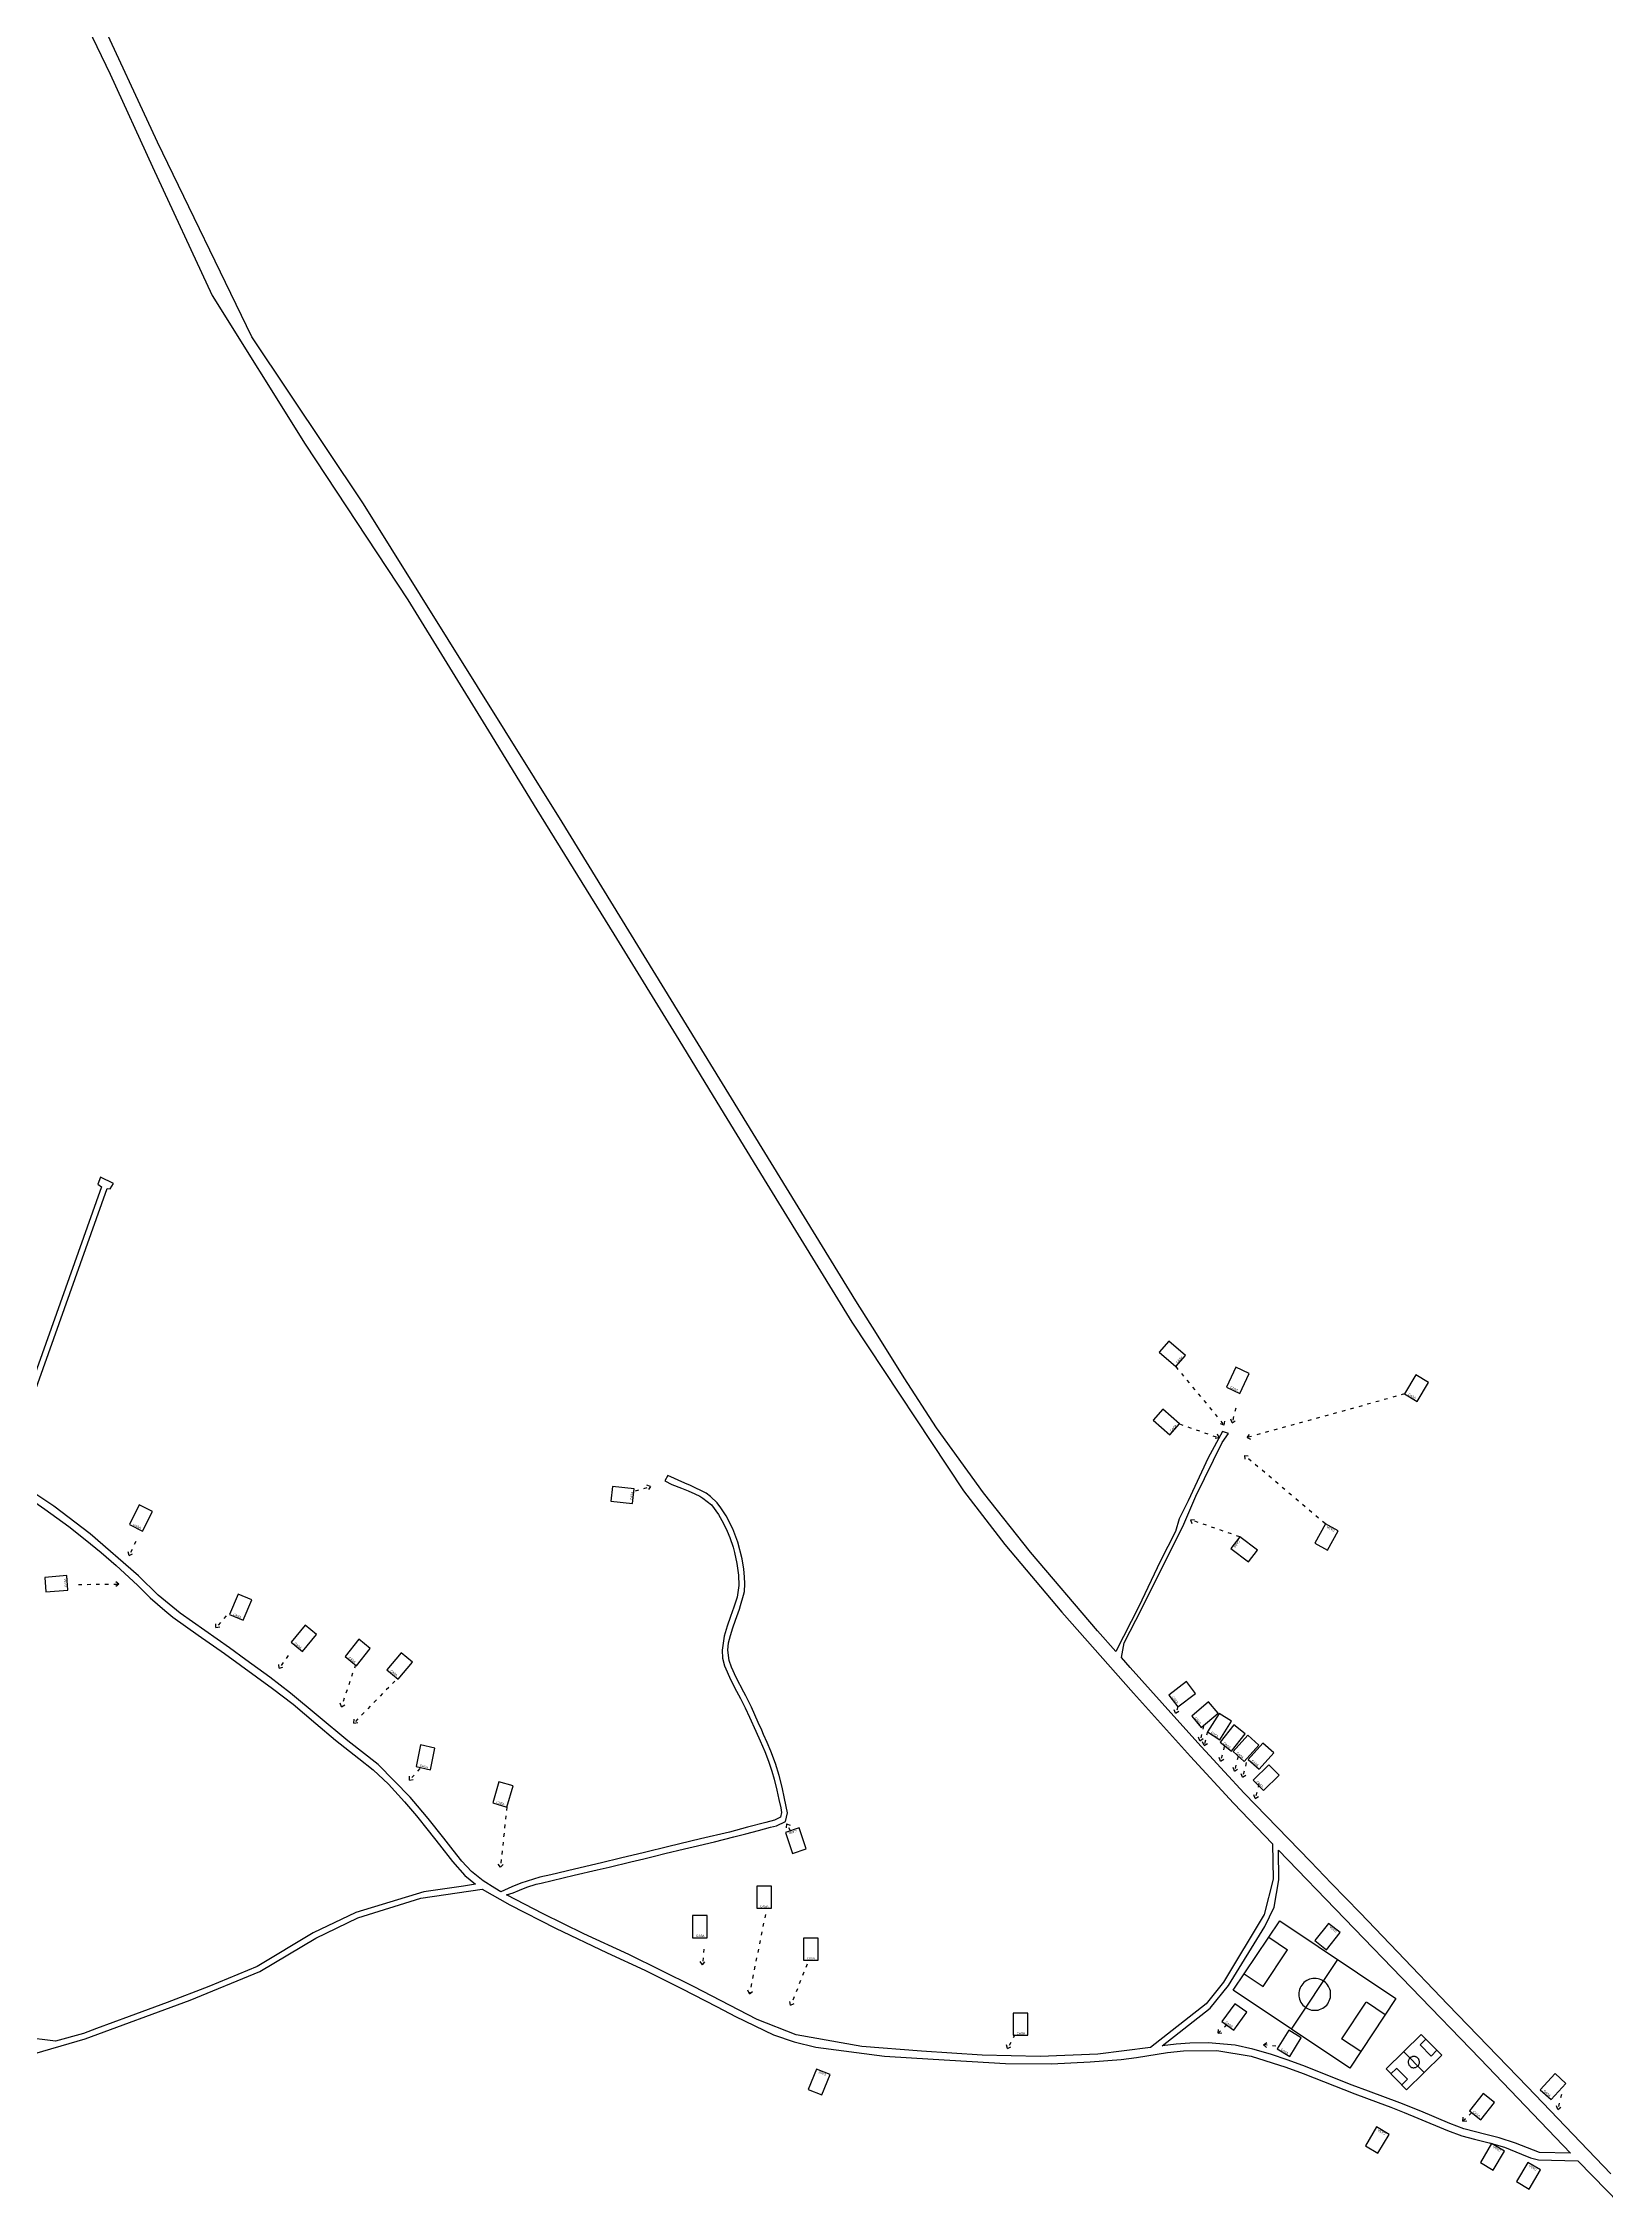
# Model space of a CAD drawing. Extents: x 714896 to 749292, y 8417558 to 8447149.
# Drawn here: x 729934 to 730998, y 8438561 to 8440026 of the extents above; entities that cross this region are included whole.
import ezdxf
from ezdxf.enums import TextEntityAlignment as Align

# ---------------------------------------------------------------- set-up
doc = ezdxf.new("R2010")
doc.units = 0
doc.header["$MEASUREMENT"] = 0
doc.linetypes.add('ACAD_ISO03W100', pattern=[30, 12, -18])
for name, color, linetype in [('LOTE', 7, 'CONTINUOUS'), ('NUM-PORTA', 7, 'CONTINUOUS'), ('QUADRA', 6, 'CONTINUOUS')]:
    doc.layers.add(name, color=color, linetype=linetype)

msp = doc.modelspace()

# ---------------------------------------------------------------- linework, layer by layer
at = {"layer": 'LOTE'}
for p, q in [((730700.4, 8439143), (730693.8, 8439135.5)), ((730711.6, 8439133.1), (730700.4, 8439143)), ((730693.8, 8439135.5), (730705, 8439125.6)), ((730705, 8439125.6), (730711.6, 8439133.1)), ((730745.9, 8439125.2), (730739.5, 8439111.7)), ((730754.9, 8439121), (730745.9, 8439125.2)), ((730748.6, 8439107.4), (730754.9, 8439121)), ((730868.4, 8439119.9), (730860.7, 8439107)), ((730877, 8439114.7), (730868.4, 8439119.9)), ((730869.3, 8439101.8), (730877, 8439114.7)), ((730739.5, 8439111.7), (730748.6, 8439107.4)), ((730860.7, 8439107), (730869.3, 8439101.8)), ((730696.3, 8439096.6), (730689.7, 8439089.1)), ((730689.7, 8439089.1), (730700.9, 8439079.1)), ((730707.6, 8439086.6), (730696.3, 8439096.6)), ((730700.9, 8439079.1), (730707.6, 8439086.6)), ((730321.7, 8439044.1), (730320.6, 8439034.1)), ((730336.6, 8439042.4), (730321.7, 8439044.1)), ((730335.5, 8439032.4), (730336.6, 8439042.4)), ((729999.8, 8439031.6), (729993.1, 8439018.2)), ((730008.8, 8439027.1), (729999.8, 8439031.6)), ((730002, 8439013.7), (730008.8, 8439027.1)), ((730320.6, 8439034.1), (730335.5, 8439032.4)), ((729993.1, 8439018.2), (730002, 8439013.7)), ((730806.8, 8439018.7), (730799.6, 8439005.6)), ((730815.6, 8439013.9), (730806.8, 8439018.7)), ((730808.3, 8439000.7), (730815.6, 8439013.9)), ((730748.6, 8439009.8), (730742.6, 8439001.8)), ((730742.6, 8439001.8), (730754.6, 8438992.8)), ((730760.6, 8439000.7), (730748.6, 8439009.8)), ((730754.6, 8438992.8), (730760.6, 8439000.7)), ((730799.6, 8439005.6), (730808.3, 8439000.7)), ((729950.5, 8438983.4), (729935.6, 8438982.2)), ((729935.6, 8438982.2), (729936.3, 8438972.3)), ((729951.3, 8438973.5), (729950.5, 8438983.4)), ((729936.3, 8438972.3), (729951.3, 8438973.5)), ((730067, 8438970.8), (730061.3, 8438956.9)), ((730076.3, 8438966.9), (730067, 8438970.8)), ((730070.5, 8438953.1), (730076.3, 8438966.9)), ((730061.3, 8438956.9), (730070.5, 8438953.1)), ((730112.7, 8438949.6), (730103.1, 8438938.1)), ((730103.1, 8438938.1), (730110.8, 8438931.7)), ((730110.8, 8438931.7), (730120.4, 8438943.3)), ((730120.4, 8438943.3), (730112.7, 8438949.6)), ((730149.1, 8438940.1), (730139.8, 8438928.3)), ((730156.9, 8438933.9), (730149.1, 8438940.1)), ((730139.8, 8438928.3), (730147.6, 8438922.1)), ((730147.6, 8438922.1), (730156.9, 8438933.9)), ((730178, 8438930.9), (730168.3, 8438919.4)), ((730176, 8438913), (730185.7, 8438924.5)), ((730185.7, 8438924.5), (730178, 8438930.9)), ((730168.3, 8438919.4), (730176, 8438913)), ((730712.4, 8438911.3), (730700.4, 8438902.2)), ((730718.4, 8438903.3), (730712.4, 8438911.3)), ((730700.4, 8438902.2), (730706.5, 8438894.2)), ((730706.5, 8438894.2), (730718.4, 8438903.3)), ((730727.3, 8438897.5), (730715.9, 8438887.8)), ((730733.8, 8438889.9), (730727.3, 8438897.5)), ((730715.9, 8438887.8), (730722.4, 8438880.2)), ((730722.4, 8438880.2), (730733.8, 8438889.9)), ((730734.5, 8438889.7), (730726.5, 8438877.1)), ((730743, 8438884.4), (730734.5, 8438889.7)), ((730734.9, 8438871.7), (730743, 8438884.4)), ((730744.5, 8438882), (730735.2, 8438870.2)), ((730752.3, 8438875.8), (730744.5, 8438882)), ((730191.2, 8438868.2), (730188.2, 8438853.5)), ((730201, 8438866.1), (730191.2, 8438868.2)), ((730197.9, 8438851.4), (730201, 8438866.1)), ((730726.5, 8438877.1), (730734.9, 8438871.7)), ((730735.2, 8438870.2), (730743, 8438864)), ((730743, 8438864), (730752.3, 8438875.8)), ((730754.1, 8438874.8), (730744.1, 8438863.7)), ((730751.5, 8438857), (730761.6, 8438868.1)), ((730761.6, 8438868.1), (730754.1, 8438874.8)), ((730764.3, 8438869.5), (730754.3, 8438858.4)), ((730771.8, 8438862.8), (730764.3, 8438869.5)), ((730188.2, 8438853.5), (730197.9, 8438851.4)), ((730744.1, 8438863.7), (730751.5, 8438857)), ((730754.3, 8438858.4), (730761.7, 8438851.7)), ((730768.3, 8438854.8), (730757.7, 8438844.3)), ((730761.7, 8438851.7), (730771.8, 8438862.8)), ((730775.3, 8438847.7), (730768.3, 8438854.8)), ((730244.5, 8438843.2), (730240.3, 8438828.8)), ((730254.1, 8438840.4), (730244.5, 8438843.2)), ((730249.9, 8438826), (730254.1, 8438840.4)), ((730757.7, 8438844.3), (730764.7, 8438837.2)), ((730764.7, 8438837.2), (730775.3, 8438847.7)), ((730240.3, 8438828.8), (730249.9, 8438826)), ((730448.8, 8438811.8), (730439.4, 8438808.6)), ((730439.4, 8438808.6), (730444.2, 8438794.4)), ((730453.6, 8438797.6), (730448.8, 8438811.8)), ((730444.2, 8438794.4), (730453.6, 8438797.6)), ((730419.9, 8438772.1), (730419.9, 8438757.1)), ((730429.9, 8438772.1), (730419.9, 8438772.1)), ((730429.9, 8438757.1), (730429.9, 8438772.1)), ((730376.3, 8438752.1), (730376.3, 8438737.1)), ((730386.3, 8438752.1), (730376.3, 8438752.1)), ((730386.3, 8438737.1), (730386.3, 8438752.1)), ((730419.9, 8438757.1), (730429.9, 8438757.1)), ((730744.1, 8438701.5), (730775.8, 8438748.6)), ((730775.8, 8438748.6), (730854.8, 8438695.8)), ((730809, 8438746.8), (730799.7, 8438735.1)), ((730816.9, 8438740.6), (730809, 8438746.8)), ((730376.3, 8438737.1), (730386.3, 8438737.1)), ((730451.7, 8438736.8), (730451.7, 8438721.8)), ((730461.7, 8438736.8), (730451.7, 8438736.8)), ((730461.7, 8438721.8), (730461.7, 8438736.8)), ((730799.7, 8438735.1), (730807.6, 8438728.8)), ((730807.6, 8438728.8), (730816.9, 8438740.6)), ((730451.7, 8438721.8), (730461.7, 8438721.8)), ((730783.8, 8438674.9), (730815.3, 8438722.2)), ((730789.6, 8438702.9), (730789.2, 8438701.9)), ((730790.1, 8438704), (730789.6, 8438702.9)), ((730790.7, 8438704.9), (730790.1, 8438704)), ((730791.4, 8438705.8), (730790.7, 8438704.9)), ((730792.2, 8438706.6), (730791.4, 8438705.8)), ((730793.1, 8438707.3), (730792.2, 8438706.6)), ((730794.1, 8438708), (730793.1, 8438707.3)), ((730795.1, 8438708.5), (730794.1, 8438708)), ((730796.1, 8438708.9), (730795.1, 8438708.5)), ((730797.2, 8438709.2), (730796.1, 8438708.9)), ((730798.3, 8438709.4), (730797.2, 8438709.2)), ((730799.5, 8438709.4), (730798.3, 8438709.4)), ((730800.6, 8438709.4), (730799.5, 8438709.4)), ((730801.8, 8438709.2), (730800.6, 8438709.4)), ((730802.9, 8438708.9), (730801.8, 8438709.2)), ((730803.9, 8438708.5), (730802.9, 8438708.9)), ((730804.9, 8438708), (730803.9, 8438708.5)), ((730805.9, 8438707.4), (730804.9, 8438708)), ((730806.8, 8438706.7), (730805.9, 8438707.4)), ((730807.6, 8438705.9), (730806.8, 8438706.7)), ((730808.3, 8438705), (730807.6, 8438705.9)), ((730808.9, 8438704), (730808.3, 8438705)), ((730809.5, 8438703), (730808.9, 8438704)), ((730809.9, 8438702), (730809.5, 8438703)), ((730745.2, 8438692.2), (730736.4, 8438680.1)), ((730823.5, 8438648.4), (730744.1, 8438701.5)), ((730753.3, 8438686.4), (730745.2, 8438692.2)), ((730788.9, 8438700.8), (730788.7, 8438699.7)), ((730788.7, 8438699.7), (730788.7, 8438698.5)), ((730788.7, 8438698.5), (730788.7, 8438697.4)), ((730788.7, 8438697.4), (730788.9, 8438696.3)), ((730789.2, 8438701.9), (730788.9, 8438700.8)), ((730788.9, 8438696.3), (730789.2, 8438695.2)), ((730789.2, 8438695.2), (730789.6, 8438694.1)), ((730789.6, 8438694.1), (730790.1, 8438693.1)), ((730790.1, 8438693.1), (730790.8, 8438692.1)), ((730790.8, 8438692.1), (730791.5, 8438691.2)), ((730791.5, 8438691.2), (730792.3, 8438690.4)), ((730792.3, 8438690.4), (730793.2, 8438689.7)), ((730793.2, 8438689.7), (730794.1, 8438689.1)), ((730794.1, 8438689.1), (730795.2, 8438688.6)), ((730795.2, 8438688.6), (730796.2, 8438688.2)), ((730796.2, 8438688.2), (730797.3, 8438687.9)), ((730797.3, 8438687.9), (730798.4, 8438687.7)), ((730800.7, 8438687.7), (730801.8, 8438687.9)), ((730801.8, 8438687.9), (730802.9, 8438688.2)), ((730802.9, 8438688.2), (730804, 8438688.6)), ((730804, 8438688.6), (730805, 8438689.2)), ((730805, 8438689.2), (730806, 8438689.8)), ((730806, 8438689.8), (730806.8, 8438690.5)), ((730806.8, 8438690.5), (730807.7, 8438691.3)), ((730807.7, 8438691.3), (730808.4, 8438692.2)), ((730808.4, 8438692.2), (730809, 8438693.2)), ((730809, 8438693.2), (730809.5, 8438694.2)), ((730809.5, 8438694.2), (730809.9, 8438695.2)), ((730810.2, 8438700.9), (730809.9, 8438702)), ((730809.9, 8438695.2), (730810.2, 8438696.3)), ((730810.4, 8438699.7), (730810.2, 8438700.9)), ((730810.2, 8438696.3), (730810.4, 8438697.5)), ((730810.4, 8438698.6), (730810.4, 8438699.7)), ((730810.4, 8438697.5), (730810.4, 8438698.6)), ((730854.8, 8438695.8), (730823.5, 8438648.4)), ((730594.4, 8438685.7), (730594.4, 8438670.7)), ((730604.4, 8438685.7), (730594.4, 8438685.7)), ((730604.4, 8438670.7), (730604.4, 8438685.7)), ((730736.4, 8438680.1), (730744.5, 8438674.2)), ((730744.5, 8438674.2), (730753.3, 8438686.4)), ((730781.9, 8438674.2), (730774.1, 8438661.4)), ((730790.4, 8438669), (730781.9, 8438674.2)), ((730798.4, 8438687.7), (730799.6, 8438687.7)), ((730799.6, 8438687.7), (730800.7, 8438687.7)), ((730594.4, 8438670.7), (730604.4, 8438670.7)), ((730774.1, 8438661.4), (730782.6, 8438656.2)), ((730782.6, 8438656.2), (730790.4, 8438669)), ((730848.1, 8438647.8), (730871.9, 8438671.3)), ((730874, 8438645.4), (730860, 8438659.6)), ((730871.9, 8438671.3), (730886, 8438657.2)), ((730460.5, 8438647.7), (730455, 8438633.8)), ((730469.8, 8438644), (730460.5, 8438647.7)), ((730464.3, 8438630.1), (730469.8, 8438644)), ((730862.1, 8438633.5), (730848.1, 8438647.8)), ((730886, 8438657.2), (730862.1, 8438633.5)), ((730863.3, 8438653.6), (730863.2, 8438653.2)), ((730863.2, 8438653.2), (730863.2, 8438652.8)), ((730863.2, 8438652.8), (730863.2, 8438652.4)), ((730863.2, 8438652.4), (730863.2, 8438652)), ((730863.2, 8438652), (730863.3, 8438651.6)), ((730863.5, 8438654), (730863.3, 8438653.6)), ((730863.3, 8438651.6), (730863.4, 8438651.2)), ((730863.4, 8438651.2), (730863.5, 8438650.9)), ((730863.7, 8438654.3), (730863.5, 8438654)), ((730863.5, 8438650.9), (730863.7, 8438650.5)), ((730863.9, 8438654.7), (730863.7, 8438654.3)), ((730863.7, 8438650.5), (730863.9, 8438650.2)), ((730864.1, 8438655), (730863.9, 8438654.7)), ((730863.9, 8438650.2), (730864.2, 8438649.9)), ((730864.4, 8438655.3), (730864.1, 8438655)), ((730864.2, 8438649.9), (730864.5, 8438649.6)), ((730864.7, 8438655.5), (730864.4, 8438655.3)), ((730864.5, 8438649.6), (730864.8, 8438649.3)), ((730865, 8438655.8), (730864.7, 8438655.5)), ((730864.8, 8438649.3), (730865.1, 8438649.1)), ((730865.4, 8438655.9), (730865, 8438655.8)), ((730865.1, 8438649.1), (730865.5, 8438648.9)), ((730865.8, 8438656.1), (730865.4, 8438655.9)), ((730865.5, 8438648.9), (730865.9, 8438648.8)), ((730866.2, 8438656.2), (730865.8, 8438656.1)), ((730865.9, 8438648.8), (730866.2, 8438648.7)), ((730866.6, 8438656.3), (730866.2, 8438656.2)), ((730866.2, 8438648.7), (730866.6, 8438648.6)), ((730867, 8438656.3), (730866.6, 8438656.3)), ((730866.6, 8438648.6), (730867, 8438648.6)), ((730867.4, 8438656.3), (730867, 8438656.3)), ((730867, 8438648.6), (730867.4, 8438648.7)), ((730867.8, 8438656.2), (730867.4, 8438656.3)), ((730867.4, 8438648.7), (730867.8, 8438648.7)), ((730868.1, 8438656.1), (730867.8, 8438656.2)), ((730867.8, 8438648.7), (730868.2, 8438648.8)), ((730868.5, 8438656), (730868.1, 8438656.1)), ((730868.2, 8438648.8), (730868.6, 8438649)), ((730868.9, 8438655.8), (730868.5, 8438656)), ((730868.6, 8438649), (730868.9, 8438649.2)), ((730869.2, 8438655.6), (730868.9, 8438655.8)), ((730868.9, 8438649.2), (730869.3, 8438649.4)), ((730869.5, 8438655.3), (730869.2, 8438655.6)), ((730869.3, 8438649.4), (730869.6, 8438649.6)), ((730869.8, 8438655.1), (730869.5, 8438655.3)), ((730869.6, 8438649.6), (730869.9, 8438649.9)), ((730870.1, 8438654.7), (730869.8, 8438655.1)), ((730869.9, 8438649.9), (730870.1, 8438650.2)), ((730870.3, 8438654.4), (730870.1, 8438654.7)), ((730870.1, 8438650.2), (730870.3, 8438650.6)), ((730870.5, 8438654.1), (730870.3, 8438654.4)), ((730870.3, 8438650.6), (730870.5, 8438650.9)), ((730870.6, 8438653.7), (730870.5, 8438654.1)), ((730870.5, 8438650.9), (730870.7, 8438651.3)), ((730870.7, 8438653.3), (730870.6, 8438653.7)), ((730870.8, 8438652.9), (730870.7, 8438653.3)), ((730870.7, 8438651.3), (730870.8, 8438651.7)), ((730870.8, 8438652.5), (730870.8, 8438652.9)), ((730870.8, 8438652.1), (730870.8, 8438652.5)), ((730870.8, 8438651.7), (730870.8, 8438652.1)), ((730963.2, 8438644.8), (730953, 8438633.7)), ((730970.5, 8438638), (730963.2, 8438644.8)), ((730455, 8438633.8), (730464.3, 8438630.1)), ((730914.1, 8438631.2), (730904.8, 8438619.4)), ((730921.9, 8438625), (730914.1, 8438631.2)), ((730953, 8438633.7), (730960.4, 8438627)), ((730960.4, 8438627), (730970.5, 8438638)), ((730904.8, 8438619.4), (730912.6, 8438613.2)), ((730912.6, 8438613.2), (730921.9, 8438625)), ((730841.6, 8438608.4), (730834, 8438595.4)), ((730850.2, 8438603.3), (730841.6, 8438608.4)), ((730842.6, 8438590.4), (730850.2, 8438603.3)), ((730834, 8438595.4), (730842.6, 8438590.4)), ((730919.9, 8438597), (730912.4, 8438584.1)), ((730928.6, 8438591.9), (730919.9, 8438597)), ((730921, 8438579), (730928.6, 8438591.9)), ((730912.4, 8438584.1), (730921, 8438579)), ((730944.5, 8438584.1), (730936.9, 8438571.2)), ((730936.9, 8438571.2), (730945.5, 8438566.1)), ((730953.1, 8438579.1), (730944.5, 8438584.1)), ((730945.5, 8438566.1), (730953.1, 8438579.1))]:
    msp.add_line(p, q, dxfattribs=at)
at = {"layer": 'LOTE', "color": 7, "linetype": 'ACAD_ISO03W100', "ltscale": 0.2}
for points in [[(730705, 8439125.6), (730737.9, 8439085.8)], [(730860.7, 8439107), (730753.5, 8439077.3)], [(730707.6, 8439086.6), (730734.5, 8439077.1)], [(730745.8, 8439097.4), (730743.3, 8439087.3)], [(730806.8, 8439018.7), (730751.7, 8439065.2)], [(730337.4, 8439041.1), (730347.6, 8439044.1)], [(730748.6, 8439009.8), (730715.1, 8439021.4)], [(729997.4, 8439006.7), (729993, 8438997)], [(729958.4, 8438977.4), (729985.8, 8438977.7)], [(730059, 8438956.1), (730052, 8438948.1)], [(730101.2, 8438929.1), (730095, 8438920.4)], [(730146.9, 8438922.7), (730137.3, 8438894.2)], [(730173.7, 8438911.7), (730145.8, 8438883.1)], [(730706.5, 8438894.2), (730704.9, 8438889.8)], [(730724, 8438881.2), (730721.5, 8438871.1)], [(730726.6, 8438877.2), (730724.3, 8438867.8)], [(730738, 8438867.2), (730735.5, 8438857.2)], [(730190.8, 8438852.2), (730183.6, 8438844.3)], [(730747.4, 8438860.4), (730744.9, 8438850.4)], [(730753, 8438856.2), (730750.5, 8438846.2)], [(730761.6, 8438841.8), (730759.1, 8438831.8)], [(730249.9, 8438826), (730245.5, 8438785)], [(730442.9, 8438809.8), (730440.2, 8438814.5)], [(730425.8, 8438752.9), (730414.9, 8438699)], [(730383.9, 8438729.4), (730383, 8438718.7)], [(730454.3, 8438719.1), (730443, 8438691.2)], [(730739.9, 8438677.9), (730733.8, 8438672.1)], [(730595.6, 8438671.1), (730590.5, 8438661.8)], [(730773.2, 8438663.4), (730764.8, 8438664.1)], [(730967.4, 8438630.4), (730964.9, 8438620.3)], [(730906.4, 8438618.1), (730900.4, 8438612.3)]]:
    msp.add_lwpolyline(points, dxfattribs=at)
at = {"layer": 'LOTE'}
for points in [[(730737.9, 8439085.8), (730735.5, 8439086.7)], [(730737.9, 8439085.8), (730738.4, 8439088.4)], [(730743.3, 8439087.3), (730742.4, 8439089.8)], [(730743.3, 8439087.3), (730745.5, 8439088.8)], [(730734.5, 8439077.1), (730731.9, 8439076.7)], [(730734.5, 8439077.1), (730733.5, 8439079.6)], [(730753.5, 8439077.3), (730755.1, 8439079.4)], [(730753.5, 8439077.3), (730755.9, 8439076.2)], [(730751.7, 8439065.2), (730754.3, 8439065)], [(730751.7, 8439065.2), (730752, 8439062.6)], [(730347.6, 8439044.1), (730345.2, 8439045)], [(730347.6, 8439044.1), (730346.2, 8439041.9)], [(730715.1, 8439021.4), (730717.7, 8439021.7)], [(730715.1, 8439021.4), (730715.9, 8439018.9)], [(729993, 8438997), (729992.3, 8438999.5)], [(729993, 8438997), (729995.3, 8438998.3)], [(729985.8, 8438977.7), (729983.8, 8438979.3)], [(729985.8, 8438977.7), (729983.8, 8438976)], [(730052, 8438948.1), (730052, 8438950.7)], [(730052, 8438948.1), (730054.5, 8438948.6)], [(730095, 8438920.4), (730094.8, 8438923)], [(730095, 8438920.4), (730097.5, 8438921.2)], [(730137.3, 8438894.2), (730136.5, 8438896.7)], [(730137.3, 8438894.2), (730139.6, 8438895.6)], [(730145.8, 8438883.1), (730146.1, 8438885.7)], [(730145.8, 8438883.1), (730148.4, 8438883.4)], [(730704.9, 8438889.8), (730704, 8438892.2)], [(730704.9, 8438889.8), (730707.1, 8438891.2)], [(730721.5, 8438871.1), (730720.6, 8438873.6)], [(730721.5, 8438871.1), (730723.7, 8438872.6)], [(730724.3, 8438867.8), (730723.3, 8438870.3)], [(730724.3, 8438867.8), (730726.5, 8438869.3)], [(730735.5, 8438857.2), (730734.6, 8438859.7)], [(730735.5, 8438857.2), (730737.7, 8438858.6)], [(730744.9, 8438850.4), (730744, 8438852.8)], [(730744.9, 8438850.4), (730747.1, 8438851.8)], [(730183.6, 8438844.3), (730183.7, 8438846.9)], [(730183.6, 8438844.3), (730186.2, 8438844.8)], [(730750.5, 8438846.2), (730749.5, 8438848.6)], [(730750.5, 8438846.2), (730752.7, 8438847.6)], [(730759.1, 8438831.8), (730758.2, 8438834.3)], [(730759.1, 8438831.8), (730761.3, 8438833.2)], [(730440.2, 8438814.5), (730439.9, 8438811.9)], [(730440.2, 8438814.5), (730442.7, 8438813.6)], [(730245.5, 8438785), (730244.1, 8438787.2)], [(730245.5, 8438785), (730247.3, 8438786.9)], [(730768.3, 8438737.4), (730781.1, 8438728.9)], [(730383, 8438718.7), (730381.4, 8438720.8)], [(730383, 8438718.7), (730384.7, 8438720.7)], [(730764.6, 8438703.9), (730781.1, 8438728.9)], [(730751.5, 8438712.5), (730764.6, 8438703.9)], [(730414.9, 8438699), (730413.8, 8438701.4)], [(730414.9, 8438699), (730417, 8438700.6)], [(730443, 8438691.2), (730442.4, 8438693.7)], [(730443, 8438691.2), (730445.4, 8438692.4)], [(730817.9, 8438668.3), (730834.6, 8438693.2)], [(730847.4, 8438684.6), (730834.7, 8438693.2)], [(730733.8, 8438672.1), (730734.1, 8438674.7)], [(730590.5, 8438661.8), (730589.9, 8438664.3)], [(730590.5, 8438661.8), (730592.9, 8438662.8)], [(730733.8, 8438672.1), (730736.4, 8438672.4)], [(730764.8, 8438664.1), (730766.9, 8438665.7)], [(730764.8, 8438664.1), (730766.8, 8438662.4)], [(730830.9, 8438659.6), (730817.8, 8438668.3)], [(730875.2, 8438668), (730871.3, 8438664.2)], [(730878.7, 8438656.6), (730871.3, 8438664.2)], [(730882.7, 8438660.5), (730878.7, 8438656.6)], [(730851.4, 8438644.4), (730855.2, 8438648.2)], [(730862.7, 8438640.8), (730855.2, 8438648.3)], [(730858.8, 8438636.9), (730862.7, 8438640.8)], [(730900.4, 8438612.3), (730900.6, 8438614.9)], [(730964.9, 8438620.3), (730964, 8438622.8)], [(730964.9, 8438620.3), (730967.1, 8438621.8)], [(730900.4, 8438612.3), (730903, 8438612.6)]]:
    msp.add_lwpolyline(points, dxfattribs=at)
at = {"layer": 'QUADRA'}
for points in [[(729943.7, 8440080.3), (729980.1, 8440004.9), (730008.7, 8439941.8), (730049.3, 8439854.2), (730112.6, 8439753.1), (730182.5, 8439647.2), (730237.3, 8439558.2), (730270.4, 8439504.4), (730322.8, 8439419.8), (730366.9, 8439347.9), (730392.8, 8439305.5), (730426.7, 8439250), (730484.7, 8439155.8), (730560.7, 8439041), (730588.8, 8439004.7), (730627.5, 8438958.6), (730676.3, 8438903.4), (730715, 8438860.4), (730744.2, 8438828.6), (730770.9, 8438800.9), (730771.2, 8438776.8), (730765.1, 8438752.9), (730737.6, 8438706.9), (730725.7, 8438692.1), (730687.8, 8438662.4), (730651.9, 8438657.9), (730612.7, 8438656.2), (730573.3, 8438657.2), (730532, 8438660), (730491.4, 8438663.1), (730446.7, 8438671.1), (730420.3, 8438681.4), (730377, 8438703.9), (730332.8, 8438725.7), (730302.2, 8438739.7), (730274.6, 8438753.4), (730249.7, 8438766.3), (730254.3, 8438767.7), (730258.4, 8438769.5), (730263.6, 8438771.5), (730269.8, 8438773.4), (730273.3, 8438774.3), (730288.3, 8438777.8), (730295.8, 8438779.7), (730311.3, 8438783.2), (730319.4, 8438785.1), (730334.3, 8438788.7), (730343, 8438790.7), (730350.4, 8438792.5), (730357.5, 8438794.3), (730370.7, 8438797.5), (730376.7, 8438799), (730391.2, 8438802.4), (730404.3, 8438805.6), (730412.6, 8438807.7), (730421.2, 8438810), (730429.3, 8438812.2), (730433.3, 8438813.3), (730439.6, 8438816.2), (730440.9, 8438822.1), (730438.9, 8438831.8), (730437.3, 8438839.4), (730435.2, 8438847.5), (730432.6, 8438855.7), (730429.5, 8438864.1), (730427.1, 8438869.8), (730424.6, 8438875.4), (730423.3, 8438878.3), (730420.9, 8438883.6), (730416.3, 8438894), (730412.4, 8438901.7), (730411.1, 8438904.2), (730405.9, 8438914.1), (730402.7, 8438921.1), (730401.2, 8438925.6), (730400.3, 8438932.7), (730400.8, 8438937.7), (730402, 8438942.7), (730403.6, 8438947.8), (730405.4, 8438953), (730406.3, 8438955.6), (730408.1, 8438960.6), (730408.9, 8438963), (730411, 8438970.2), (730411.5, 8438972.7), (730411.8, 8438977.8), (730411.6, 8438982.7), (730411.1, 8438987.7), (730409.9, 8438994.8), (730407, 8439006.1), (730403.6, 8439015.3), (730399.2, 8439024), (730395.6, 8439029.6), (730393.1, 8439032.9), (730388.5, 8439037.2), (730385.4, 8439039.6), (730374.8, 8439044.7), (730371.1, 8439046.2), (730359.4, 8439051.5), (730357.5, 8439047.9), (730362.2, 8439045.5), (730368.7, 8439042.8), (730373.2, 8439041.1), (730377.9, 8439039.1), (730381.1, 8439037.4), (730383.3, 8439036.2), (730389.1, 8439031.5), (730394, 8439025), (730397.3, 8439018.9), (730399.9, 8439013.7), (730401.7, 8439009.3), (730403.8, 8439002.7), (730404.8, 8438999.1), (730406.4, 8438991.7), (730407.5, 8438983.7), (730407.7, 8438976.6), (730406.6, 8438968.8), (730404.3, 8438961.9), (730402.1, 8438955.7), (730399.8, 8438949.1), (730397.7, 8438942.2), (730396.3, 8438932.8), (730396.6, 8438927.3), (730397.9, 8438922.1), (730402.3, 8438912.3), (730406.2, 8438904.8), (730408.9, 8438899.8), (730412, 8438893.5), (730414.9, 8438887.1), (730419.3, 8438877.5), (730422.2, 8438871), (730425.4, 8438863.7), (730427.9, 8438857.2), (730430.2, 8438850.3), (730431.8, 8438844.9), (730433.6, 8438837.5), (730435, 8438831), (730436.2, 8438825.4), (730436.8, 8438822.2), (730436.1, 8438819), (730431.9, 8438817.1), (730426.2, 8438815.5), (730413.7, 8438812.2), (730401.3, 8438808.9), (730381.7, 8438804.3), (730360, 8438799.1), (730343.5, 8438795), (730327.3, 8438791.1), (730314.4, 8438788), (730296, 8438783.8), (730279.8, 8438779.9), (730272.4, 8438778.2), (730259.5, 8438774.2), (730253.4, 8438771.7), (730245.7, 8438768.4), (730241.8, 8438770.7), (730233.8, 8438775.8), (730225.9, 8438782.2), (730219.2, 8438789.2), (730213.3, 8438796.6), (730207, 8438804.7), (730196.3, 8438818.2), (730189.2, 8438826.9), (730184.1, 8438832.8), (730162.3, 8438855), (730141.8, 8438871.1), (730121.6, 8438887.9), (730102.8, 8438903.4), (730088.6, 8438914.3), (730072.4, 8438926.2), (730061.1, 8438934.2), (730027.6, 8438957.8), (730012.7, 8438970.1), (729999.2, 8438983.2), (729966.3, 8439011.9), (729941.6, 8439030.6), (729921.2, 8439044.2)], [(731001.1, 8438576.5), (730944.4, 8438635.6), (730890.1, 8438691.6), (730855.8, 8438727.4), (730830.4, 8438753.9), (730810.9, 8438774), (730796.6, 8438788.9), (730751.5, 8438835.5), (730738.1, 8438849.9), (730727.9, 8438861.1), (730722.4, 8438867.1), (730716, 8438874.1), (730695.8, 8438896.6), (730674, 8438920.9), (730668, 8438927.6), (730669.9, 8438937.8), (730682, 8438961.1), (730710.6, 8439018.4), (730718.7, 8439037.4), (730736.7, 8439074), (730740.8, 8439080), (730736.8, 8439081.4), (730727.1, 8439063.5), (730713.5, 8439034.3), (730707.4, 8439022.1), (730704.8, 8439013.4), (730694.4, 8438993.1), (730680, 8438962.3), (730664.2, 8438931.8), (730651.8, 8438945.9), (730606.1, 8438999.4), (730574.2, 8439039.7), (730542.3, 8439084), (730520.3, 8439117.9), (730501.3, 8439148.1), (730487.4, 8439170.4), (730287.5, 8439495.9), (730152.3, 8439712.6), (730076.4, 8439826.1), (730012.2, 8439958.5), (729971.1, 8440047.1)], [(729909, 8439052.8), (729977.9, 8439246.7), (729980, 8439246.6), (729982.3, 8439250.2), (729973.5, 8439254.6), (729971.7, 8439249.8), (729974.2, 8439248), (729905.6, 8439055.2)], [(729928.7, 8439033.3), (729935.6, 8439028.7), (729951.8, 8439016.9), (729963.1, 8439008), (729973.8, 8438999.2), (729984.1, 8438990.3), (729998.5, 8438976.9), (730007.3, 8438968.4), (730017.1, 8438959.6), (730022.7, 8438955.2), (730039.8, 8438942.9), (730057.9, 8438930.4), (730090.4, 8438906.7), (730104.4, 8438895.9), (730120, 8438882.8), (730133.3, 8438871.4), (730149.1, 8438859.1), (730159, 8438851.2), (730169.4, 8438841.5), (730180.3, 8438829.6), (730188.4, 8438820), (730196.4, 8438810.1), (730204.1, 8438800.3), (730212.9, 8438788.9), (730221.4, 8438779.5), (730228.5, 8438773.4), (730220.5, 8438772.2), (730193.4, 8438768.2), (730147.1, 8438754.3), (730118.1, 8438740.3), (730080, 8438717.5), (730047.1, 8438704), (730018.8, 8438693), (729993, 8438683.5), (729970.7, 8438675.3), (729961.8, 8438672), (729942.7, 8438666.6), (729920.9, 8438669.5)], [(729923.4, 8438656.8), (729963.1, 8438668.2), (730034.5, 8438694.6), (730081.8, 8438714), (730120, 8438736.8), (730148.6, 8438750.6), (730191.4, 8438763.9), (730233.1, 8438770.1), (730252, 8438759.4), (730283.1, 8438743.6), (730318.1, 8438726.8), (730343.8, 8438715.1), (730368.7, 8438702.6), (730393.1, 8438690.1), (730405.4, 8438683.5), (730431.4, 8438671.1), (730445.3, 8438666.3), (730460.1, 8438662.7), (730506.9, 8438656.6), (730540, 8438654.5), (730589.2, 8438651.4), (730620.4, 8438651.3), (730646.8, 8438652.6), (730667.9, 8438654.3), (730678.2, 8438655.6), (730699.3, 8438659.1), (730710.3, 8438660.1), (730732.9, 8438660.3), (730756.3, 8438656.4), (730756.3, 8438656.4), (730779.8, 8438649), (730791.6, 8438644.7), (730826.8, 8438630.8), (730842.7, 8438625), (730851.3, 8438621.7), (730860.4, 8438618.2), (730869.8, 8438614.4), (730889.8, 8438605.9), (730899.6, 8438602.3), (730908.3, 8438600), (730918.3, 8438597.6), (730928.6, 8438594.7), (730940.2, 8438589.9), (730946.4, 8438587.4), (730951.9, 8438586), (730978.5, 8438585.3), (730998.3, 8438565.1), (731021.4, 8438541.2)]]:
    msp.add_lwpolyline(points, dxfattribs=at)
msp.add_lwpolyline([(730973.5, 8438590.4), (730952.6, 8438591), (730936.1, 8438597.2), (730925.1, 8438601), (730916, 8438603.3), (730901.1, 8438607.1), (730891.6, 8438610.6), (730871.7, 8438619), (730857.5, 8438624.7), (730836.2, 8438632.6), (730825, 8438636.8), (730809.6, 8438642.9), (730793.4, 8438649.4), (730781.5, 8438653.7), (730769.4, 8438657.8), (730757.5, 8438661.3), (730745.4, 8438663.9), (730727, 8438665.5), (730714.7, 8438665.3), (730705.4, 8438664.7), (730695.7, 8438663.6), (730728.5, 8438689.2), (730740.9, 8438704.6), (730765.6, 8438744.7), (730771.9, 8438757.9), (730775.2, 8438776.5), (730774.9, 8438796.7), (730865.2, 8438703.2), (730912.2, 8438654.6)], close=True, dxfattribs=at)

# ---------------------------------------------------------------- texts
at = {"layer": 'NUM-PORTA'}
for rotation, p in [(48.4042, (730708, 8439129.8)), (334.8892, (730744.4, 8439109.9)), (329.1855, (730865.4, 8439104.8)), (48.4042, (730704, 8439083.3)), (83.5056, (730335.6, 8439037.6)), (333.0972, (729997.9, 8439016.3)), (151.0917, (730810.8, 8439015.9)), (232.9514, (730745.9, 8439005.3)), (94.5626, (729950.4, 8438978.6)), (337.4137, (730066.2, 8438955.4)), (320.4587, (730107.4, 8438935.2)), (321.7046, (730144.2, 8438925.5)), (320.0037, (730172.6, 8438916.5)), (307.0504, (730704, 8438898.4)), (310.39, (730719.6, 8438884.2)), (327.6422, (730731.1, 8438874.7)), (321.6193, (730739.5, 8438867.4)), (348.2985, (730193.3, 8438852.9)), (318.0228, (730748.3, 8438860.6)), (318.0228, (730758.5, 8438855.3)), (314.7492, (730761.7, 8438841)), (343.6822, (730245.4, 8438827.9)), (198.7708, (730444.1, 8438809.7)), (141.6518, (730812.5, 8438743.4)), (324.0194, (730740.9, 8438677.5)), (328.5892, (730778.7, 8438659.1)), (158.4527, (730464.8, 8438645.5)), (317.5169, (730957.2, 8438630.6)), (321.7601, (730909.2, 8438616.6)), (149.6287, (730845.5, 8438605.5)), (149.6287, (730923.9, 8438594.1)), (149.6287, (730948.4, 8438581.2))]:
    msp.add_text('CASA', height=1.5, rotation=rotation, dxfattribs=at).set_placement(p, align=Align.CENTER)
for p in [(730425.1, 8438757.7), (730381.5, 8438737.6), (730456.8, 8438722.3), (730599.6, 8438671.2)]:
    msp.add_text('CASA', height=1.5, dxfattribs=at).set_placement(p, align=Align.CENTER)

doc.saveas('drawing.dxf')
